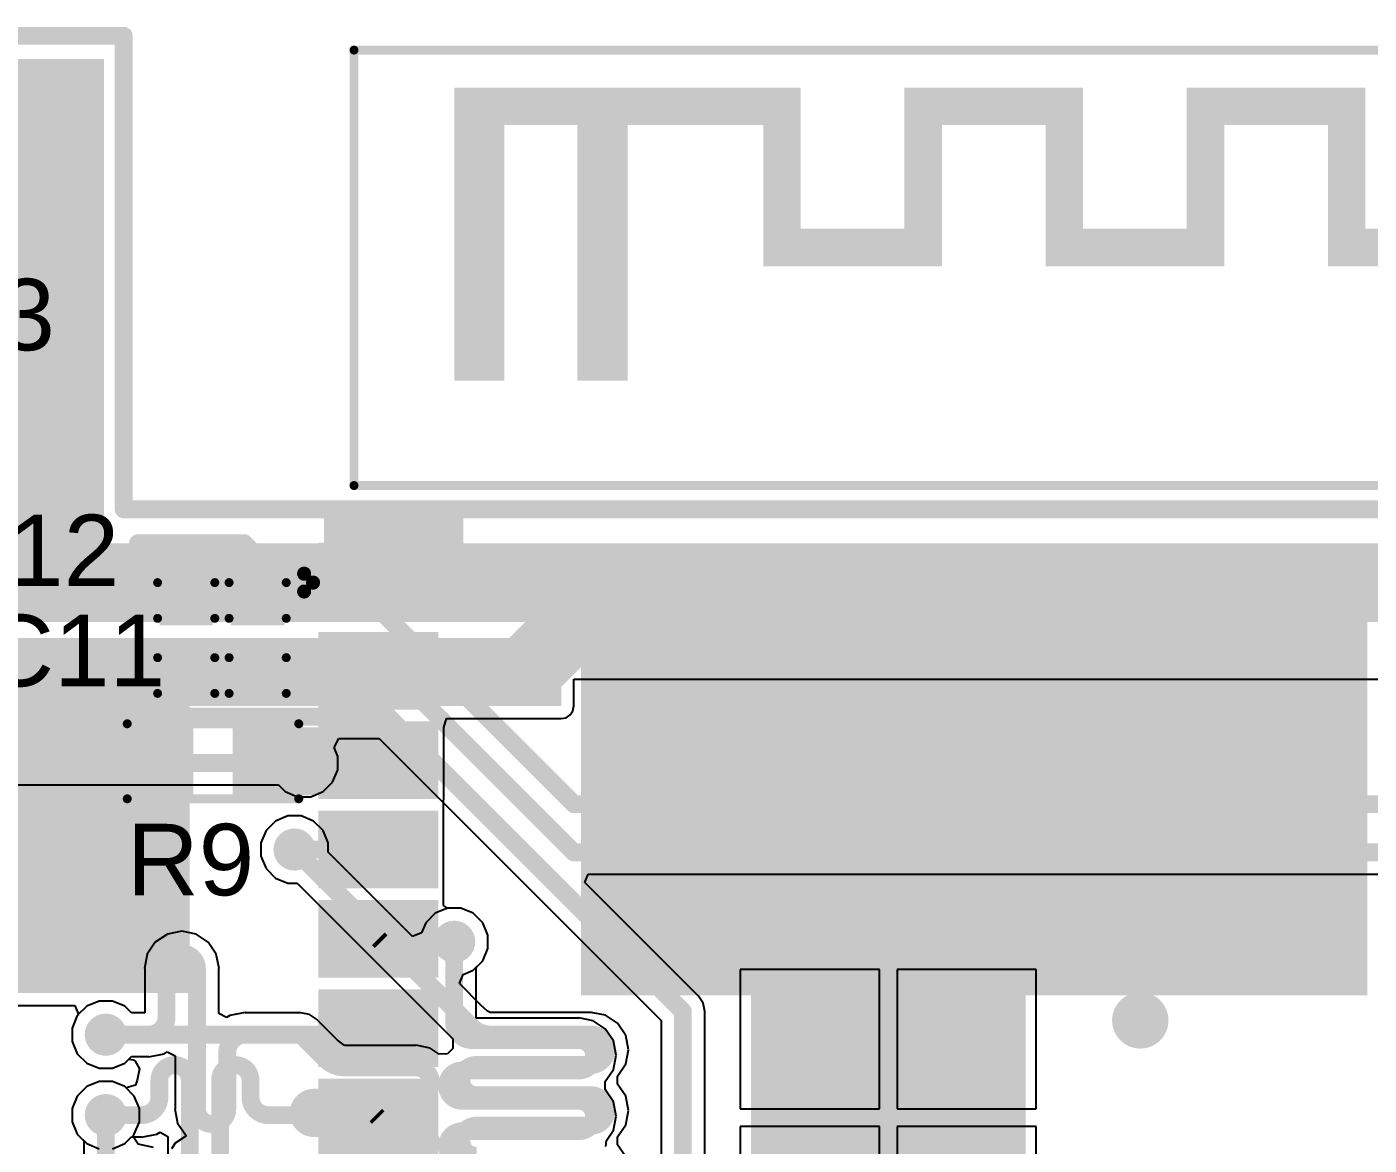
# Model space of a CAD drawing. Header units: millimetres. Extents: x -0.06 to 2.07, y -0.2 to 1.65.
# Drawn here: x 0.7 to 1.451, y 1.025 to 1.651 of the extents above; entities that cross this region are included whole.
import ezdxf

# ---------------------------------------------------------------- set-up
doc = ezdxf.new("R2010")
doc.units = ezdxf.units.MM
doc.header["$MEASUREMENT"] = 0
for name, color, linetype in [('BottomLayer', 5, 'Continuous'), ('BottomSolder', 6, 'Continuous'), ('Mechanical2', 216, 'Continuous'), ('TopLayer', 1, 'Continuous'), ('TopOverlay', 2, 'Continuous'), ('TopPaste', 8, 'Continuous'), ('TopSolder', 216, 'Continuous'), ('ViaHoleLayer', 16, 'Continuous')]:
    doc.layers.add(name, color=color, linetype=linetype)
doc.styles.add('Arial', font='', dxfattribs={"height": 0.2})
doc.styles.get('Arial').set_extended_font_data('Arial')

# ---------------------------------------------------------------- blocks, each defined once
blk = doc.blocks.new('41_SMD_M______5')
at = {"layer": 'TopLayer'}
for points in [[(-0.37401575, 0.36732285), (-0.31496065, 0.36732285), (-0.31496065, 0.33188975), (-0.37401575, 0.33188975)], [(-0.37401575, 0.31732285), (-0.31496065, 0.31732285), (-0.31496065, 0.28188975), (-0.37401575, 0.28188975)], [(-0.37401575, 0.26732285), (-0.31496065, 0.26732285), (-0.31496065, 0.23188975), (-0.37401575, 0.23188975)], [(-0.37401575, 0.21732285), (-0.31496065, 0.21732285), (-0.31496065, 0.18188975), (-0.37401575, 0.18188975)], [(-0.37401575, 0.16732285), (-0.31496065, 0.16732285), (-0.31496065, 0.13188975), (-0.37401575, 0.13188975)], [(-0.13188975, 0.12244095), (0.01377955, 0.12244095), (0.01377955, -0.02322835), (-0.13188975, -0.02322835)], [(-0.37401575, 0.11732285), (-0.31496065, 0.11732285), (-0.31496065, 0.08188975), (-0.37401575, 0.08188975)], [(-0.37401575, 0.06732285), (-0.31496065, 0.06732285), (-0.31496065, 0.03188975), (-0.37401575, 0.03188975)]]:
    blk.add_hatch(color=1, dxfattribs=at).paths.add_polyline_path(points)
at = {"layer": 'TopOverlay'}
for points in [[(-0.302, 0.605), (-0.205, 0.605), (-0.205, 0.626), (-0.302, 0.626)], [(-0.302, 0.462), (-0.274, 0.462), (-0.274, 0.626), (-0.302, 0.626)], [(-0.205, 0.626), (-0.233, 0.626), (-0.233, 0.462), (-0.205, 0.462)], [(-0.208, 0.605), (-0.108, 0.605), (-0.108, 0.626), (-0.208, 0.626)], [(-0.108, 0.526), (-0.108, 0.626), (-0.129, 0.626), (-0.129, 0.526)], [(-0.05, 0.605), (0.05, 0.605), (0.05, 0.626), (-0.05, 0.626)], [(-0.029, 0.526), (-0.029, 0.626), (-0.05, 0.626), (-0.05, 0.526)], [(0.029, 0.626), (0.029, 0.526), (0.05, 0.526), (0.05, 0.626)], [(0.108, 0.605), (0.208, 0.605), (0.208, 0.626), (0.108, 0.626)], [(0.129, 0.526), (0.129, 0.626), (0.108, 0.626), (0.108, 0.526)], [(0.208, 0.526), (0.208, 0.626), (0.187, 0.626), (0.187, 0.526)], [(-0.129, 0.526), (-0.029, 0.526), (-0.029, 0.547), (-0.129, 0.547)], [(0.029, 0.526), (0.129, 0.526), (0.129, 0.547), (0.029, 0.547)], [(0.187, 0.526), (0.287, 0.526), (0.287, 0.547), (0.187, 0.547)], [(-0.3748268, 0.3685669), (-0.296874, 0.3685669), (-0.296874, 0.3858897), (-0.3748268, 0.3858897)], [(-0.3133307, 0.3278582), (-0.2968741, 0.3278582), (-0.2968741, 0.3702992), (-0.3133307, 0.3702992)]]:
    blk.add_hatch(color=2, dxfattribs=at).paths.add_polyline_path(points)
at = {"layer": 'TopPaste'}
for points in [[(-0.37401575, 0.36732285), (-0.31496065, 0.36732285), (-0.31496065, 0.33188975), (-0.37401575, 0.33188975)], [(-0.37401575, 0.31732285), (-0.31496065, 0.31732285), (-0.31496065, 0.28188975), (-0.37401575, 0.28188975)], [(-0.37401575, 0.26732285), (-0.31496065, 0.26732285), (-0.31496065, 0.23188975), (-0.37401575, 0.23188975)], [(-0.37401575, 0.21732285), (-0.31496065, 0.21732285), (-0.31496065, 0.18188975), (-0.37401575, 0.18188975)], [(-0.37401575, 0.16732285), (-0.31496065, 0.16732285), (-0.31496065, 0.13188975), (-0.37401575, 0.13188975)], [(-0.13188975, 0.12244095), (0.01377955, 0.12244095), (0.01377955, -0.02322835), (-0.13188975, -0.02322835)], [(-0.37401575, 0.11732285), (-0.31496065, 0.11732285), (-0.31496065, 0.08188975), (-0.37401575, 0.08188975)], [(-0.37401575, 0.06732285), (-0.31496065, 0.06732285), (-0.31496065, 0.03188975), (-0.37401575, 0.03188975)]]:
    blk.add_hatch(color=8, dxfattribs=at).paths.add_polyline_path(points)
at = {"layer": 'TopSolder'}
for points in [[(-0.37801575, 0.37132285), (-0.31096065, 0.37132285), (-0.31096065, 0.32788975), (-0.37801575, 0.32788975)], [(-0.37801575, 0.32132285), (-0.31096065, 0.32132285), (-0.31096065, 0.27788975), (-0.37801575, 0.27788975)], [(-0.37801575, 0.27132285), (-0.31096065, 0.27132285), (-0.31096065, 0.22788975), (-0.37801575, 0.22788975)], [(-0.37801575, 0.22132285), (-0.31096065, 0.22132285), (-0.31096065, 0.17788975), (-0.37801575, 0.17788975)], [(-0.37801575, 0.17132285), (-0.31096065, 0.17132285), (-0.31096065, 0.12788975), (-0.37801575, 0.12788975)], [(-0.37801575, 0.12132285), (-0.31096065, 0.12132285), (-0.31096065, 0.07788975), (-0.37801575, 0.07788975)], [(-0.13588975, 0.12644095), (0.01777955, 0.12644095), (0.01777955, -0.02722835), (-0.13588975, -0.02722835)], [(-0.37801575, 0.07132285), (-0.31096065, 0.07132285), (-0.31096065, 0.02788975), (-0.37801575, 0.02788975)]]:
    blk.add_hatch(color=216, dxfattribs=at).paths.add_polyline_path(points)
at = {"layer": 'TopOverlay'}
for points, const_width in [([(-0.3580945, 0.6470079), (0.3579135, 0.647008)], 0.005), ([(-0.3580945, 0.4033071), (-0.3580945, 0.6470079)], 0.005), ([(-0.3580945, 0.4033071), (0.3577089, 0.4033072)], 0.005), ([(-0.386, 0.344), (-0.386, 0.354)], 0.007874), ([(-0.386, 0.354), (-0.381, 0.349)], 0.007874), ([(-0.386, 0.344), (-0.381, 0.349)], 0.007874)]:
    blk.add_lwpolyline(points, dxfattribs=dict(at, const_width=const_width))
for points, const_width in [([(-0.3593445, 0.6470079, 1), (-0.3568445, 0.6470079, 1)], 0.0025), ([(-0.3593445, 0.6470079, 1), (-0.3568445, 0.6470079, 1)], 0.0025), ([(-0.3593445, 0.4033071, 1), (-0.3568445, 0.4033071, 1)], 0.0025), ([(-0.3593445, 0.4033071, 1), (-0.3568445, 0.4033071, 1)], 0.0025), ([(-0.3879685, 0.354, 1), (-0.3840315, 0.354, 1)], 0.003937), ([(-0.3879685, 0.354, 1), (-0.3840315, 0.354, 1)], 0.003937), ([(-0.3879685, 0.344, 1), (-0.3840315, 0.344, 1)], 0.003937), ([(-0.3879685, 0.344, 1), (-0.3840315, 0.344, 1)], 0.003937), ([(-0.3829685, 0.349, 1), (-0.3790315, 0.349, 1)], 0.003937), ([(-0.3829685, 0.349, 1), (-0.3790315, 0.349, 1)], 0.003937)]:
    blk.add_lwpolyline(points, format="xyb", close=True, dxfattribs=dict(at, const_width=const_width))
blk = doc.blocks.new('R___0603_11')
at = {"layer": 'TopLayer'}
for points in [[(-0.015, 0.0175), (-0.015, -0.0175), (-0.045, -0.0175), (-0.045, 0.0175)], [(0.045, 0.0175), (0.045, -0.0175), (0.015, -0.0175), (0.015, 0.0175)]]:
    blk.add_hatch(color=1, dxfattribs=at).paths.add_polyline_path(points)
at = {"layer": 'TopPaste'}
for points in [[(-0.015, 0.0175), (-0.015, -0.0175), (-0.045, -0.0175), (-0.045, 0.0175)], [(0.045, 0.0175), (0.045, -0.0175), (0.015, -0.0175), (0.015, 0.0175)]]:
    blk.add_hatch(color=8, dxfattribs=at).paths.add_polyline_path(points)
at = {"layer": 'TopSolder'}
for points in [[(-0.011, 0.0215), (-0.011, -0.0215), (-0.049, -0.0215), (-0.049, 0.0215)], [(0.049, 0.0215), (0.049, -0.0215), (0.011, -0.0215), (0.011, 0.0215)]]:
    blk.add_hatch(color=216, dxfattribs=at).paths.add_polyline_path(points)
at = {"layer": 'TopOverlay', "const_width": 0.005}
for points in [[(0.048, 0.021), (-0.048, 0.021)], [(-0.048, 0.021), (-0.048, -0.021)], [(0.048, 0.021), (0.048, -0.021)], [(0.048, -0.021), (-0.048, -0.021)]]:
    blk.add_lwpolyline(points, dxfattribs=at)
at = {"layer": 'TopOverlay', "const_width": 0.0025}
for points in [[(-0.04925, 0.021, 1), (-0.04675, 0.021, 1)], [(-0.04925, 0.021, 1), (-0.04675, 0.021, 1)], [(0.04675, 0.021, 1), (0.04925, 0.021, 1)], [(0.04675, 0.021, 1), (0.04925, 0.021, 1)], [(-0.04925, -0.021, 1), (-0.04675, -0.021, 1)], [(-0.04925, -0.021, 1), (-0.04675, -0.021, 1)], [(0.04675, -0.021, 1), (0.04925, -0.021, 1)], [(0.04675, -0.021, 1), (0.04925, -0.021, 1)]]:
    blk.add_lwpolyline(points, format="xyb", close=True, dxfattribs=at)
blk = doc.blocks.new('C___0402_33')
at = {"layer": 'TopLayer'}
for points in [[(-0.0275, -0.0125), (-0.0275, 0.0125), (-0.009499999999999998, 0.0125), (-0.009500000000000001, -0.0125)], [(0.009499999999999998, -0.0125), (0.009500000000000001, 0.0125), (0.0275, 0.0125), (0.0275, -0.0125)]]:
    blk.add_hatch(color=1, dxfattribs=at).paths.add_polyline_path(points)
at = {"layer": 'TopPaste'}
for points in [[(-0.0275, -0.0125), (-0.0275, 0.0125), (-0.009499999999999998, 0.0125), (-0.009500000000000001, -0.0125)], [(0.009499999999999998, -0.0125), (0.009500000000000001, 0.0125), (0.0275, 0.0125), (0.0275, -0.0125)]]:
    blk.add_hatch(color=8, dxfattribs=at).paths.add_polyline_path(points)
at = {"layer": 'TopSolder'}
for points in [[(-0.0298622, -0.0148622), (-0.0298622, 0.0148622), (-0.007137799999999999, 0.0148622), (-0.007137800000000001, -0.0148622)], [(0.007137799999999999, -0.0148622), (0.007137800000000001, 0.0148622), (0.0298622, 0.0148622), (0.0298622, -0.0148622)]]:
    blk.add_hatch(color=216, dxfattribs=at).paths.add_polyline_path(points)
at = {"layer": 'TopOverlay', "const_width": 0.005}
for points in [[(-0.031, 0.016), (-0.031, -0.016)], [(-0.031, 0.016), (-0.011, 0.016)], [(0.011, 0.016), (0.031, 0.016)], [(0.031, 0.016), (0.031, -0.016)], [(-0.031, -0.016), (-0.011, -0.016)], [(0.011, -0.016), (0.031, -0.016)]]:
    blk.add_lwpolyline(points, dxfattribs=at)
at = {"layer": 'TopOverlay', "const_width": 0.0025}
for points in [[(-0.03225, 0.016, 1), (-0.02975, 0.016, 1)], [(-0.03225, 0.016, 1), (-0.02975, 0.016, 1)], [(-0.01225, 0.016, 1), (-0.00975, 0.016, 1)], [(0.00975, 0.016, 1), (0.01225, 0.016, 1)], [(0.02975, 0.016, 1), (0.03225, 0.016, 1)], [(0.02975, 0.016, 1), (0.03225, 0.016, 1)], [(-0.03225, -0.016, 1), (-0.02975, -0.016, 1)], [(-0.03225, -0.016, 1), (-0.02975, -0.016, 1)], [(-0.01225, -0.016, 1), (-0.00975, -0.016, 1)], [(0.00975, -0.016, 1), (0.01225, -0.016, 1)], [(0.02975, -0.016, 1), (0.03225, -0.016, 1)], [(0.02975, -0.016, 1), (0.03225, -0.016, 1)]]:
    blk.add_lwpolyline(points, format="xyb", close=True, dxfattribs=at)
blk = doc.blocks.new('C___0402_34')
at = {"layer": 'TopLayer'}
for points in [[(-0.0275, -0.0125), (-0.0275, 0.0125), (-0.009499999999999998, 0.0125), (-0.009500000000000001, -0.0125)], [(0.009499999999999998, -0.0125), (0.009500000000000001, 0.0125), (0.0275, 0.0125), (0.0275, -0.0125)]]:
    blk.add_hatch(color=1, dxfattribs=at).paths.add_polyline_path(points)
at = {"layer": 'TopPaste'}
for points in [[(-0.0275, -0.0125), (-0.0275, 0.0125), (-0.009499999999999998, 0.0125), (-0.009500000000000001, -0.0125)], [(0.009499999999999998, -0.0125), (0.009500000000000001, 0.0125), (0.0275, 0.0125), (0.0275, -0.0125)]]:
    blk.add_hatch(color=8, dxfattribs=at).paths.add_polyline_path(points)
at = {"layer": 'TopSolder'}
for points in [[(-0.0298622, -0.0148622), (-0.0298622, 0.0148622), (-0.007137799999999999, 0.0148622), (-0.007137800000000001, -0.0148622)], [(0.007137799999999999, -0.0148622), (0.007137800000000001, 0.0148622), (0.0298622, 0.0148622), (0.0298622, -0.0148622)]]:
    blk.add_hatch(color=216, dxfattribs=at).paths.add_polyline_path(points)
at = {"layer": 'TopOverlay', "const_width": 0.005}
for points in [[(-0.031, 0.016), (-0.031, -0.016)], [(-0.031, 0.016), (-0.011, 0.016)], [(0.011, 0.016), (0.031, 0.016)], [(0.031, 0.016), (0.031, -0.016)], [(-0.031, -0.016), (-0.011, -0.016)], [(0.011, -0.016), (0.031, -0.016)]]:
    blk.add_lwpolyline(points, dxfattribs=at)
at = {"layer": 'TopOverlay', "const_width": 0.0025}
for points in [[(-0.03225, 0.016, 1), (-0.02975, 0.016, 1)], [(-0.03225, 0.016, 1), (-0.02975, 0.016, 1)], [(-0.01225, 0.016, 1), (-0.00975, 0.016, 1)], [(0.00975, 0.016, 1), (0.01225, 0.016, 1)], [(0.02975, 0.016, 1), (0.03225, 0.016, 1)], [(0.02975, 0.016, 1), (0.03225, 0.016, 1)], [(-0.03225, -0.016, 1), (-0.02975, -0.016, 1)], [(-0.03225, -0.016, 1), (-0.02975, -0.016, 1)], [(-0.01225, -0.016, 1), (-0.00975, -0.016, 1)], [(0.00975, -0.016, 1), (0.01225, -0.016, 1)], [(0.02975, -0.016, 1), (0.03225, -0.016, 1)], [(0.02975, -0.016, 1), (0.03225, -0.016, 1)]]:
    blk.add_lwpolyline(points, format="xyb", close=True, dxfattribs=at)

msp = doc.modelspace()

# ---------------------------------------------------------------- hatches: boundary and pattern name
at = {"layer": 'BottomLayer'}
h = msp.add_hatch(color=5, dxfattribs=at)
edge = h.paths.add_edge_path()
edge.add_arc((0.981, 1.292), 0.011811, 0, 360)
h = msp.add_hatch(color=5, dxfattribs=at)
edge = h.paths.add_edge_path()
edge.add_arc((0.8549999, 1.239), 0.011811, 0, 360)
h = msp.add_hatch(color=5, dxfattribs=at)
edge = h.paths.add_edge_path()
edge.add_arc((0.8496298, 1.1906063), 0.011811, 0, 360)
h = msp.add_hatch(color=5, dxfattribs=at)
edge = h.paths.add_edge_path()
edge.add_arc((0.9389999, 1.139), 0.011811, 0, 360)
h = msp.add_hatch(color=5, dxfattribs=at)
edge = h.paths.add_edge_path()
edge.add_arc((1.323, 1.095), 0.011811, 0, 360)
h = msp.add_hatch(color=5, dxfattribs=at)
edge = h.paths.add_edge_path()
edge.add_arc((0.744, 1.087), 0.011811, 0, 360)
h = msp.add_hatch(color=5, dxfattribs=at)
edge = h.paths.add_edge_path()
edge.add_arc((0.744, 1.042), 0.011811, 0, 360)
at = {"layer": 'BottomSolder'}
h = msp.add_hatch(color=6, dxfattribs=at)
edge = h.paths.add_edge_path()
edge.add_arc((1.323, 1.095), 0.015811, 0, 360)
at = {"layer": 'TopLayer'}
for points in [[(0.0669999, 1.56), (0.7409999, 1.56), (0.7409999, 1.633), (0.0669999, 1.633)], [(0.6549999, 1.318), (0.7429999, 1.318), (0.7429999, 1.633), (0.6549999, 1.633)], [(0.7179999, 1.318), (1.8951101, 1.318), (1.8951101, 1.362), (0.7179999, 1.362)], [(1.01, 1.109), (1.45, 1.109), (1.45, 1.362), (1.01, 1.362)], [(0.7909999, 1.309), (0.5639999, 1.309), (0.5639999, 1.1104016), (0.7909999, 1.1104016)], [(0.7589999, 1.221), (0.7909999, 1.221), (0.7909999, 1.309), (0.7589999, 1.309)], [(0.7589999, 1.271), (0.9988817, 1.271), (0.9988817, 1.309), (0.7589999, 1.309)], [(0.8189999, 1.221), (0.9259999, 1.221), (0.9259999, 1.259), (0.8189999, 1.259)]]:
    msp.add_hatch(color=1, dxfattribs=at).paths.add_polyline_path(points)
h = msp.add_hatch(color=1, dxfattribs=at)
edge = h.paths.add_edge_path()
edge.add_arc((0.981, 1.292), 0.011811, 0, 360)
h = msp.add_hatch(color=1, dxfattribs=at)
edge = h.paths.add_edge_path()
edge.add_arc((0.8549999, 1.239), 0.011811, 0, 360)
h = msp.add_hatch(color=1, dxfattribs=at)
edge = h.paths.add_edge_path()
edge.add_arc((0.8496298, 1.1906063), 0.011811, 0, 360)
h = msp.add_hatch(color=1, dxfattribs=at)
edge = h.paths.add_edge_path()
edge.add_arc((0.9389999, 1.139), 0.011811, 0, 360)
h = msp.add_hatch(color=1, dxfattribs=at)
edge = h.paths.add_edge_path()
edge.add_arc((1.323, 1.095), 0.011811, 0, 360)
h = msp.add_hatch(color=1, dxfattribs=at)
edge = h.paths.add_edge_path()
edge.add_arc((0.744, 1.087), 0.011811, 0, 360)
h = msp.add_hatch(color=1, dxfattribs=at)
edge = h.paths.add_edge_path()
edge.add_arc((0.744, 1.042), 0.011811, 0, 360)
at = {"layer": 'TopSolder'}
h = msp.add_hatch(color=216, dxfattribs=at)
edge = h.paths.add_edge_path()
edge.add_arc((1.323, 1.095), 0.015811, 0, 360)
at = {"layer": 'ViaHoleLayer'}
h = msp.add_hatch(color=16, dxfattribs=at)
edge = h.paths.add_edge_path()
edge.add_arc((0.981, 1.292), 0.0059055, 0, 360)
h = msp.add_hatch(color=16, dxfattribs=at)
edge = h.paths.add_edge_path()
edge.add_arc((0.8549999, 1.239), 0.0059055, 0, 360)
h = msp.add_hatch(color=16, dxfattribs=at)
edge = h.paths.add_edge_path()
edge.add_arc((0.8496298, 1.1906063), 0.0059055, 0, 360)
h = msp.add_hatch(color=16, dxfattribs=at)
edge = h.paths.add_edge_path()
edge.add_arc((0.9389999, 1.139), 0.0059055, 0, 360)
h = msp.add_hatch(color=16, dxfattribs=at)
edge = h.paths.add_edge_path()
edge.add_arc((1.323, 1.095), 0.0059055, 0, 360)
h = msp.add_hatch(color=16, dxfattribs=at)
edge = h.paths.add_edge_path()
edge.add_arc((0.744, 1.087), 0.0059055, 0, 360)
h = msp.add_hatch(color=16, dxfattribs=at)
edge = h.paths.add_edge_path()
edge.add_arc((0.744, 1.042), 0.0059055, 0, 360)

# ---------------------------------------------------------------- linework, layer by layer
at = {"layer": 'BottomLayer'}
for p, q in [((0.8717303, 1.2477648), (0.8743707, 1.2527649)), ((0.8738109, 1.2427417), (0.8717303, 1.2477648)), ((0.8743707, 1.2527649), (0.8969322, 1.2527649)), ((0.8969322, 1.2527649), (1.0547649, 1.0949322)), ((0.8738109, 1.2352583), (0.8738109, 1.2427417)), ((0.8709471, 1.2283444), (0.8738109, 1.2352583)), ((0.624068, 1.2267649), (0.8406322, 1.2267649)), ((0.8406322, 1.2267649), (0.8443443, 1.2230528)), ((0.8656555, 1.2230528), (0.8709471, 1.2283444)), ((0.8443443, 1.2230528), (0.8512582, 1.220189)), ((0.8512582, 1.220189), (0.8587416, 1.220189)), ((0.8587416, 1.220189), (0.8656555, 1.2230528)), ((0.8389742, 1.2065535), (0.8336826, 1.2012619)), ((0.8458881, 1.2094173), (0.8389742, 1.2065535)), ((0.8533715, 1.2094173), (0.8458881, 1.2094173)), ((0.8602854, 1.2065535), (0.8533715, 1.2094173)), ((0.865577, 1.2012619), (0.8602854, 1.2065535)), ((0.8336826, 1.2012619), (0.8308188, 1.194348)), ((0.8684408, 1.194348), (0.865577, 1.2012619)), ((0.8308188, 1.194348), (0.8308188, 1.1868646)), ((0.8684408, 1.1890983), (0.8684408, 1.194348)), ((0.9155695, 1.1419696), (0.8684408, 1.1890983)), ((0.8308188, 1.1868646), (0.8336826, 1.1799507)), ((0.8336826, 1.1799507), (0.8389742, 1.1746591)), ((0.8389742, 1.1746591), (0.8458881, 1.1717953)), ((1.0121576, 1.1721455), (1.0140711, 1.1767649)), ((1.0756515, 1.1086516), (1.0121576, 1.1721455)), ((1.0140711, 1.1767649), (1.4566322, 1.1767649)), ((0.8458881, 1.1717953), (0.8511378, 1.1717953)), ((0.8511378, 1.1717953), (0.9381576, 1.0847755)), ((0.9352582, 1.157811), (0.9283443, 1.1549472)), ((0.9427416, 1.157811), (0.9352582, 1.157811)), ((0.9496555, 1.1549472), (0.9427416, 1.157811)), ((0.9230527, 1.1496556), (0.9206809, 1.1439294)), ((0.9283443, 1.1549472), (0.9230527, 1.1496556)), ((0.9549471, 1.1496556), (0.9496555, 1.1549472)), ((0.9578109, 1.1427417), (0.9549471, 1.1496556)), ((0.7785006, 1.1432998), (0.7717196, 1.1387689)), ((0.7864993, 1.1448908), (0.7785006, 1.1432998)), ((0.794498, 1.1432998), (0.7864993, 1.1448908)), ((0.801279, 1.1387689), (0.794498, 1.1432998)), ((0.9206809, 1.1439294), (0.9155695, 1.1419696)), ((0.9578109, 1.1352583), (0.9578109, 1.1427417)), ((0.7717196, 1.1387689), (0.7671887, 1.1319879)), ((0.8058099, 1.1319879), (0.801279, 1.1387689)), ((0.9549471, 1.1283444), (0.9578109, 1.1352583)), ((0.7671887, 1.1319879), (0.7655977, 1.1239892)), ((0.8074009, 1.1239892), (0.8058099, 1.1319879)), ((0.9496555, 1.1230528), (0.9549471, 1.1283444)), ((0.7655977, 1.1239892), (0.7657642, 1.1239892)), ((0.7657642, 1.1239892), (0.7657642, 1.0992351)), ((0.8072344, 1.098897), (0.8072344, 1.1239892)), ((0.8072344, 1.1239892), (0.8074009, 1.1239892)), ((0.9419695, 1.1155696), (0.9439293, 1.120681)), ((0.9439293, 1.120681), (0.9496555, 1.1230528)), ((0.9539928, 1.1035463), (0.9419695, 1.1155696)), ((0.7402583, 1.105811), (0.7333444, 1.1029472)), ((0.7477417, 1.105811), (0.7402583, 1.105811)), ((0.7546556, 1.1029472), (0.7477417, 1.105811)), ((1.0783038, 1.1046823), (1.0756515, 1.1086516)), ((1.0792351, 1.1000001), (1.0783038, 1.1046823)), ((0.7280528, 1.0976556), (0.725189, 1.0907417)), ((0.7333444, 1.1029472), (0.7280528, 1.0976556)), ((0.7583677, 1.0992351), (0.7546556, 1.1029472)), ((0.7657642, 1.0992351), (0.7583677, 1.0992351)), ((0.8116441, 1.09654), (0.8072344, 1.098897)), ((0.8134153, 1.0977235), (0.8116441, 1.09654)), ((0.8219993, 1.099431), (0.8134153, 1.0977235)), ((0.8219993, 1.0992351), (0.8219993, 1.099431)), ((0.8532361, 1.0992351), (0.8219993, 1.0992351)), ((0.8579183, 1.0983038), (0.8532361, 1.0992351)), ((0.8618876, 1.0956515), (0.8579183, 1.0983038)), ((0.9575987, 1.1000811), (0.9539928, 1.1035463)), ((0.9591375, 1.0994436), (0.9575987, 1.1000811)), ((0.9640976, 1.0993442), (0.9591375, 1.0994436)), ((1.015671, 1.0993442), (0.9640976, 1.0993442)), ((1.0236697, 1.0979197), (1.015671, 1.0995107)), ((1.015671, 1.0995107), (1.015671, 1.0993442)), ((1.0304507, 1.0933888), (1.0236697, 1.0979197)), ((1.0792351, 0.9562805), (1.0792351, 1.1000001)), ((0.725189, 1.0907417), (0.725189, 1.0832583)), ((0.8723642, 1.0851749), (0.8618876, 1.0956515)), ((1.0349816, 1.0866078), (1.0304507, 1.0933888)), ((1.0547649, 1.0949322), (1.0547649, 0.9512126)), ((0.725189, 1.0832583), (0.7280528, 1.0763444)), ((0.8736774, 1.0839148), (0.8723642, 1.0851749)), ((0.8775021, 1.0810791), (0.8736774, 1.0839148)), ((0.9381576, 1.0847755), (0.9382233, 1.0792521)), ((1.0365726, 1.0786091), (1.0349816, 1.0866078)), ((0.7280528, 1.0763444), (0.7333444, 1.0710528)), ((0.7546556, 1.0710528), (0.7583677, 1.0747649)), ((0.7583677, 1.0747649), (0.7679993, 1.0747649)), ((0.7679993, 1.074569), (0.7765833, 1.0762765)), ((0.7679993, 1.0747649), (0.7679993, 1.074569)), ((0.7765833, 1.0762765), (0.7783545, 1.07746)), ((0.7783545, 1.07746), (0.7827642, 1.075103)), ((0.7827642, 1.075103), (0.7827642, 1.0455)), ((0.8776015, 1.0809796), (0.8775021, 1.0810791)), ((0.9174999, 1.0809796), (0.8776015, 1.0809796)), ((0.9254986, 1.0795551), (0.9174999, 1.0811461)), ((0.9174999, 1.0811461), (0.9174999, 1.0809796)), ((0.930562, 1.0761719), (0.9254986, 1.0795551)), ((0.9352875, 1.0763384), (0.930562, 1.0761719)), ((0.9382233, 1.0792521), (0.9352875, 1.0763384)), ((1.0349816, 1.0706104), (1.0365726, 1.0786091)), ((0.7333444, 1.0710528), (0.7402583, 1.068189)), ((0.7402583, 1.068189), (0.7477417, 1.068189)), ((0.7477417, 1.068189), (0.7546556, 1.0710528)), ((1.0304507, 1.0638295), (1.0349816, 1.0706104)), ((0.7402583, 1.060811), (0.7333444, 1.0579472)), ((0.7477417, 1.060811), (0.7402583, 1.060811)), ((0.7546556, 1.0579472), (0.7477417, 1.060811)), ((1.0304507, 1.0593887), (1.0304507, 1.0638295)), ((1.0349816, 1.0526078), (1.0304507, 1.0593887)), ((0.7280528, 1.0526556), (0.725189, 1.0457417)), ((0.7333444, 1.0579472), (0.7280528, 1.0526556)), ((0.7599472, 1.0526556), (0.7546556, 1.0579472)), ((0.762811, 1.0457417), (0.7599472, 1.0526556)), ((1.0365726, 1.0446091), (1.0349816, 1.0526078)), ((0.725189, 1.0457417), (0.725189, 1.0382583)), ((0.762811, 1.0382583), (0.762811, 1.0457417)), ((0.7827642, 1.0455), (0.7825977, 1.0455)), ((0.7825977, 1.0455), (0.7841887, 1.0375013)), ((1.0349816, 1.0366104), (1.0365726, 1.0446091)), ((0.725189, 1.0382583), (0.7280528, 1.0313444)), ((0.7599472, 1.0313444), (0.762811, 1.0382583)), ((0.7841887, 1.0375013), (0.7887196, 1.0307204)), ((0.7280528, 1.0313444), (0.7317649, 1.0276323)), ((0.7590741, 1.0304713), (0.7599472, 1.0313444)), ((0.759444, 1.0295785), (0.7590741, 1.0304713)), ((0.7620726, 1.0256672), (0.759444, 1.0295785)), ((0.7887196, 1.0302397), (0.7827928, 1.0262796)), ((0.7887196, 1.0307204), (0.7887196, 1.0302397)), ((1.0304507, 1.0298295), (1.0349816, 1.0366104)), ((1.0304507, 1.0253887), (1.0304507, 1.0298295)), ((0.7317649, 1.0276323), (0.7317649, 1.0190941)), ((0.7706565, 1.0239597), (0.7620726, 1.0256672)), ((0.7827928, 1.0262796), (0.7807416, 1.0232097)), ((1.0349816, 1.0186078), (1.0304507, 1.0253887))]:
    msp.add_line(p, q, dxfattribs=at)
for points, const_width in [([(0.981, 1.292), (1.03, 1.341)], 0.04), ([(1.03, 1.341), (1.6299999, 1.341)], 0.04), ([(0.5429999, 1.336), (0.886, 1.336)], 0.01), ([(0.886, 1.336), (1.006, 1.216)], 0.01), ([(0.5429999, 1.301), (0.894, 1.301)], 0.01), ([(0.894, 1.301), (1.006, 1.189)], 0.01), ([(0.542, 1.265), (0.9020001, 1.265)], 0.01), ([(0.9020001, 1.265), (1.067, 1.1000001)], 0.01), ([(0.619, 1.239), (0.8549999, 1.239)], 0.01), ([(1.006, 1.216), (1.5149999, 1.216)], 0.01), ([(0.8496298, 1.1906063), (0.9438765, 1.0963596)], 0.01), ([(1.006, 1.189), (1.4709999, 1.189)], 0.01), ([(0.7779993, 1.097), (0.7779993, 1.1239892)], 0.01), ([(0.7949993, 1.0455), (0.7949993, 1.1239892)], 0.01), ([(1.067, 0.9512126), (1.067, 1.1000001)], 0.01), ([(0.9438765, 1.0963596), (0.9488765, 1.0913596)], 0.01), ([(0.744, 1.087), (0.7629988, 1.087)], 0.01), ([(0.7629988, 1.087), (0.7679993, 1.087)], 0.01), ([(0.8219993, 1.087), (0.8519887, 1.087)], 0.01), ([(0.8519887, 1.087), (0.8532361, 1.087)], 0.01), ([(0.8532361, 1.087), (0.8622411, 1.077995)], 0.01), ([(0.9488764, 1.0913595), (0.9488765, 1.0913596)], 0.01), ([(0.9591374, 1.0871091), (1.015671, 1.0871091)], 0.01), ([(0.8119993, 1.0455), (0.8119993, 1.077)], 0.01), ([(0.8622411, 1.077995), (0.8672411, 1.072995)], 0.01), ([(0.8672411, 1.072995), (0.8672846, 1.0729516)], 0.01), ([(0.9515001, 1.0701091), (1.015671, 1.0701091)], 0.01), ([(0.877502, 1.0687445), (0.9174999, 1.0687445)], 0.01), ([(0.8604999, 1.0517445), (0.9174999, 1.0517445)], 0.01), ([(0.9515001, 1.0531091), (1.015671, 1.0531091)], 0.01), ([(0.744, 1.0190941), (0.744, 1.042)], 0.01), ([(0.8604999, 1.0347445), (0.9174999, 1.0347445)], 0.01), ([(0.9515001, 1.0361091), (1.015671, 1.0361091)], 0.01)]:
    msp.add_lwpolyline(points, dxfattribs=dict(at, const_width=const_width))
for points, const_width in [([(1.02, 1.341, 1), (1.04, 1.341, 1)], 0.02), ([(1.02, 1.341, 1), (1.04, 1.341, 1)], 0.02), ([(0.8835, 1.336, 1), (0.8885, 1.336, 1)], 0.005), ([(0.8835, 1.336, 1), (0.8885, 1.336, 1)], 0.005), ([(0.971, 1.292, 1), (0.991, 1.292, 1)], 0.02), ([(0.8915, 1.301, 1), (0.8965, 1.301, 1)], 0.005), ([(0.8915, 1.301, 1), (0.8965, 1.301, 1)], 0.005), ([(0.8995001, 1.265, 1), (0.9045001, 1.265, 1)], 0.005), ([(0.8995001, 1.265, 1), (0.9045001, 1.265, 1)], 0.005), ([(0.8524999, 1.239, 1), (0.8574999, 1.239, 1)], 0.005), ([(1.0035, 1.216, 1), (1.0085, 1.216, 1)], 0.005), ([(1.0035, 1.216, 1), (1.0085, 1.216, 1)], 0.005), ([(0.8471298, 1.1906063, 1), (0.8521298, 1.1906063, 1)], 0.005), ([(1.0035, 1.189, 1), (1.0085, 1.189, 1)], 0.005), ([(1.0035, 1.189, 1), (1.0085, 1.189, 1)], 0.005), ([(0.7754993, 1.1239892, 1), (0.7804993, 1.1239892, 1)], 0.005), ([(0.7754993, 1.1239892, 1), (0.7804993, 1.1239892, 1)], 0.005), ([(0.7924993, 1.1239892, 1), (0.7974993, 1.1239892, 1)], 0.005), ([(0.7924993, 1.1239892, 1), (0.7974993, 1.1239892, 1)], 0.005), ([(1.0645, 1.1000001, 1), (1.0695, 1.1000001, 1)], 0.005), ([(1.0645, 1.1000001, 1), (1.0695, 1.1000001, 1)], 0.005), ([(0.7754993, 1.097, 1), (0.7804993, 1.097, 1)], 0.005), ([(0.7754993, 1.097, 1), (0.7804993, 1.097, 1)], 0.005), ([(0.9413765, 1.0963596, 1), (0.9463765, 1.0963596, 1)], 0.005), ([(0.9413765, 1.0963596, 1), (0.9463765, 1.0963596, 1)], 0.005), ([(0.7415, 1.087, 1), (0.7465, 1.087, 1)], 0.005), ([(0.7604988, 1.087, 1), (0.7654988, 1.087, 1)], 0.005), ([(0.7604988, 1.087, 1), (0.7654988, 1.087, 1)], 0.005), ([(0.7654993, 1.087, 1), (0.7704993, 1.087, 1)], 0.005), ([(0.7654993, 1.087, 1), (0.7704993, 1.087, 1)], 0.005), ([(0.8194993, 1.087, 1), (0.8244993, 1.087, 1)], 0.005), ([(0.8194993, 1.087, 1), (0.8244993, 1.087, 1)], 0.005), ([(0.8494887, 1.087, 1), (0.8544887, 1.087, 1)], 0.005), ([(0.8494887, 1.087, 1), (0.8544887, 1.087, 1)], 0.005), ([(0.8507361, 1.087, 1), (0.8557361, 1.087, 1)], 0.005), ([(0.8507361, 1.087, 1), (0.8557361, 1.087, 1)], 0.005), ([(0.9463764, 1.0913595, 1), (0.9513764, 1.0913595, 1)], 0.005), ([(0.9463765, 1.0913596, 1), (0.9513765, 1.0913596, 1)], 0.005), ([(0.9463765, 1.0913596, 1), (0.9513765, 1.0913596, 1)], 0.005), ([(0.9463765, 1.0913596, 1), (0.9513765, 1.0913596, 1)], 0.005), ([(0.9566374, 1.0871091, 1), (0.9616374, 1.0871091, 1)], 0.005), ([(0.9566374, 1.0871091, 1), (0.9616374, 1.0871091, 1)], 0.005), ([(1.013171, 1.0871091, 1), (1.018171, 1.0871091, 1)], 0.005), ([(1.013171, 1.0871091, 1), (1.018171, 1.0871091, 1)], 0.005), ([(0.8094993, 1.077, 1), (0.8144993, 1.077, 1)], 0.005), ([(0.8094993, 1.077, 1), (0.8144993, 1.077, 1)], 0.005), ([(0.8597411, 1.077995, 1), (0.8647411, 1.077995, 1)], 0.005), ([(0.8597411, 1.077995, 1), (0.8647411, 1.077995, 1)], 0.005), ([(0.8647411, 1.072995, 1), (0.8697411, 1.072995, 1)], 0.005), ([(0.8647411, 1.072995, 1), (0.8697411, 1.072995, 1)], 0.005), ([(0.8647846, 1.0729516, 1), (0.8697846, 1.0729516, 1)], 0.005), ([(0.8647846, 1.0729516, 1), (0.8697846, 1.0729516, 1)], 0.005), ([(0.9490001, 1.0701091, 1), (0.9540001, 1.0701091, 1)], 0.005), ([(0.9490001, 1.0701091, 1), (0.9540001, 1.0701091, 1)], 0.005), ([(1.013171, 1.0701091, 1), (1.018171, 1.0701091, 1)], 0.005), ([(1.013171, 1.0701091, 1), (1.018171, 1.0701091, 1)], 0.005), ([(0.875002, 1.0687445, 1), (0.880002, 1.0687445, 1)], 0.005), ([(0.875002, 1.0687445, 1), (0.880002, 1.0687445, 1)], 0.005), ([(0.9149999, 1.0687445, 1), (0.9199999, 1.0687445, 1)], 0.005), ([(0.9149999, 1.0687445, 1), (0.9199999, 1.0687445, 1)], 0.005), ([(0.8579999, 1.0517445, 1), (0.8629999, 1.0517445, 1)], 0.005), ([(0.8579999, 1.0517445, 1), (0.8629999, 1.0517445, 1)], 0.005), ([(0.9149999, 1.0517445, 1), (0.9199999, 1.0517445, 1)], 0.005), ([(0.9149999, 1.0517445, 1), (0.9199999, 1.0517445, 1)], 0.005), ([(0.9490001, 1.0531091, 1), (0.9540001, 1.0531091, 1)], 0.005), ([(0.9490001, 1.0531091, 1), (0.9540001, 1.0531091, 1)], 0.005), ([(1.013171, 1.0531091, 1), (1.018171, 1.0531091, 1)], 0.005), ([(1.013171, 1.0531091, 1), (1.018171, 1.0531091, 1)], 0.005), ([(0.7415, 1.042, 1), (0.7465, 1.042, 1)], 0.005), ([(0.7924993, 1.0455, 1), (0.7974993, 1.0455, 1)], 0.005), ([(0.7924993, 1.0455, 1), (0.7974993, 1.0455, 1)], 0.005), ([(0.8094993, 1.0455, 1), (0.8144993, 1.0455, 1)], 0.005), ([(0.8094993, 1.0455, 1), (0.8144993, 1.0455, 1)], 0.005), ([(0.8579999, 1.0347445, 1), (0.8629999, 1.0347445, 1)], 0.005), ([(0.8579999, 1.0347445, 1), (0.8629999, 1.0347445, 1)], 0.005), ([(0.9149999, 1.0347445, 1), (0.9199999, 1.0347445, 1)], 0.005), ([(0.9149999, 1.0347445, 1), (0.9199999, 1.0347445, 1)], 0.005), ([(0.9490001, 1.0361091, 1), (0.9540001, 1.0361091, 1)], 0.005), ([(0.9490001, 1.0361091, 1), (0.9540001, 1.0361091, 1)], 0.005), ([(1.013171, 1.0361091, 1), (1.018171, 1.0361091, 1)], 0.005), ([(1.013171, 1.0361091, 1), (1.018171, 1.0361091, 1)], 0.005)]:
    msp.add_lwpolyline(points, format="xyb", close=True, dxfattribs=dict(at, const_width=const_width))
at = {"layer": 'BottomLayer', "const_width": 0.01}
for points in [[(0.7779993, 1.1239892, -0.9999999999999999), (0.7949993, 1.1239892)], [(0.7779993, 1.097, -0.4142135623730951), (0.7679993, 1.087)], [(0.8119993, 1.077, -0.4142135623730951), (0.8219993, 1.087)], [(0.9591374, 1.0871091, -0.1989250320725127), (0.9488765, 1.0913596)], [(1.015671, 1.0871091, -0.9999999999999999), (1.015671, 1.0701091)], [(0.877502, 1.0687445, -0.1978246893644255), (0.8672846, 1.0729516)], [(0.9515001, 1.0531091, -0.9999999999999999), (0.9515001, 1.0701091)], [(0.9174999, 1.0687445, -0.9999999999999999), (0.9174999, 1.0517445)], [(0.8604999, 1.0347445, -0.9999999999999999), (0.8604999, 1.0517445)], [(1.015671, 1.0531091, -0.9999999999999999), (1.015671, 1.0361091)], [(0.8119993, 1.0455, -0.9999999999999999), (0.7949993, 1.0455)], [(0.9174999, 1.0347445, -0.9999999999999999), (0.9174999, 1.0177445)], [(0.9515001, 1.0191091, -0.9999999999999999), (0.9515001, 1.0361091)]]:
    msp.add_lwpolyline(points, format="xyb", dxfattribs=at)
at = {"layer": 'Mechanical2', "const_width": 0.01}
for points in [[(-0.0590001, 1.646), (0.754, 1.646)], [(0.754, 1.381), (0.754, 1.646)], [(0.754, 1.381), (1.728, 1.381)]]:
    msp.add_lwpolyline(points, dxfattribs=at)
at = {"layer": 'Mechanical2', "const_width": 0.005}
for points in [[(0.7515, 1.646, 1), (0.7565, 1.646, 1)], [(0.7515, 1.646, 1), (0.7565, 1.646, 1)], [(0.7515, 1.381, 1), (0.7565, 1.381, 1)], [(0.7515, 1.381, 1), (0.7565, 1.381, 1)]]:
    msp.add_lwpolyline(points, format="xyb", close=True, dxfattribs=at)
at = {"layer": 'TopLayer'}
for p, q in [((1.0060189, 1.271), (1.0060189, 1.286015)), ((1.0060189, 1.286015), (1.5201471, 1.286015)), ((1.0054756, 1.2682688), (1.0060189, 1.271)), ((0.933137, 1.2589999), (0.9347418, 1.2638629)), ((0.9347418, 1.2638629), (0.9988818, 1.2638629)), ((0.9988818, 1.2638629), (1.001613, 1.2644062)), ((1.001613, 1.2644062), (1.0039285, 1.2659533)), ((1.0039285, 1.2659533), (1.0054756, 1.2682688)), ((0.933137, 1.221), (0.933137, 1.2589999)), ((0.9330393, 1.2158899), (0.9331093, 1.2208609)), ((0.9331093, 1.2208609), (0.933137, 1.221)), ((0.9330392, 1.2153226), (0.9330394, 1.2153227)), ((0.9330392, 1.16589), (0.9330392, 1.2153226)), ((0.9330394, 1.2153227), (0.9330393, 1.2158899)), ((0.9330394, 1.16589), (0.9330392, 1.16589)), ((0.9330392, 1.1592938), (0.9330392, 1.1653226)), ((0.9330392, 1.1653226), (0.9330394, 1.1653226)), ((0.9330394, 1.1653226), (0.9330394, 1.16589)), ((0.9352583, 1.157811), (0.9330392, 1.1592938)), ((0.9427416, 1.157811), (0.9352583, 1.157811)), ((0.9496555, 1.1549472), (0.9427416, 1.157811)), ((0.9549471, 1.1496556), (0.9496555, 1.1549472)), ((0.9578109, 1.1427417), (0.9549471, 1.1496556)), ((0.9578109, 1.1352583), (0.9578109, 1.1427417)), ((0.9549471, 1.1283444), (0.9578109, 1.1352583)), ((0.951235, 1.1246323), (0.9549471, 1.1283444)), ((0.951235, 1.0962356), (0.951235, 1.1246323)), ((1.1769448, 1.1234409), (1.0991102, 1.1234409)), ((1.0991102, 1.1234409), (1.0991102, 1.0456063)), ((1.1769448, 1.0456063), (1.1769448, 1.1234409)), ((1.2647794, 1.1234409), (1.1869448, 1.1234409)), ((1.1869448, 1.1234409), (1.1869448, 1.0456063)), ((1.2647794, 1.0456063), (1.2647794, 1.1234409)), ((0.6724999, 1.1032645), (0.7265906, 1.1032645)), ((0.7280528, 1.0976556), (0.725189, 1.0907417)), ((0.7265906, 1.1032645), (0.7286617, 1.0982645)), ((0.7286617, 1.0982645), (0.7280528, 1.0976556)), ((0.725189, 1.0907417), (0.725189, 1.0832583)), ((1.008761, 1.0962356), (0.951235, 1.0962356)), ((1.0167597, 1.0948111), (1.008761, 1.0964021)), ((1.008761, 1.0964021), (1.008761, 1.0962356)), ((1.0235407, 1.0902802), (1.0167597, 1.0948111)), ((1.0280716, 1.0834992), (1.0235407, 1.0902802)), ((0.725189, 1.0832583), (0.7280528, 1.0763444)), ((1.0296626, 1.0755005), (1.0280716, 1.0834992)), ((0.7280528, 1.0763444), (0.7333444, 1.0710528)), ((1.0280716, 1.0675018), (1.0296626, 1.0755005)), ((0.7333444, 1.0710528), (0.7402583, 1.068189)), ((0.7402583, 1.068189), (0.7477417, 1.068189)), ((0.7477417, 1.068189), (0.7546556, 1.0710528)), ((0.7546556, 1.0710528), (0.7569073, 1.0733045)), ((0.7569073, 1.0733045), (0.7595292, 1.0730199)), ((0.7595292, 1.0730199), (0.7604517, 1.0721326)), ((0.7604517, 1.0721326), (0.7628907, 1.0679943)), ((0.7628907, 1.0679943), (0.7615989, 1.0615001)), ((1.0235407, 1.0607209), (1.0280716, 1.0675018)), ((0.7402583, 1.060811), (0.7333444, 1.0579472)), ((0.7477417, 1.060811), (0.7402583, 1.060811)), ((0.7546556, 1.0579472), (0.7477417, 1.060811)), ((0.7615988, 1.0615001), (0.7605658, 1.0587336)), ((0.7615989, 1.0615001), (0.7615988, 1.0615001)), ((1.0235407, 1.0562801), (1.0235407, 1.0607209)), ((0.7280528, 1.0526556), (0.725189, 1.0457417)), ((0.7333444, 1.0579472), (0.7280528, 1.0526556)), ((0.7553568, 1.057246), (0.7546556, 1.0579472)), ((0.7605658, 1.0587336), (0.7553568, 1.057246)), ((1.0280716, 1.0494992), (1.0235407, 1.0562801)), ((0.725189, 1.0457417), (0.725189, 1.0382583)), ((1.0296626, 1.0415005), (1.0280716, 1.0494992)), ((1.0991102, 1.0456063), (1.1769448, 1.0456063)), ((1.1869448, 1.0456063), (1.2647794, 1.0456063)), ((0.725189, 1.0382583), (0.7280528, 1.0313444)), ((1.0280716, 1.0335018), (1.0296626, 1.0415005)), ((0.7280528, 1.0313444), (0.7333444, 1.0260528)), ((0.7546556, 1.0260528), (0.7583677, 1.0297649)), ((0.7583677, 1.0297649), (0.7640005, 1.0297649)), ((0.7640005, 1.029569), (0.7725845, 1.0312765)), ((0.7640005, 1.0297649), (0.7640005, 1.029569)), ((0.7725845, 1.0312765), (0.7743557, 1.03246)), ((0.7743557, 1.03246), (0.7787654, 1.030103)), ((0.7787654, 1.030103), (0.7787654, 0.9912055)), ((1.0242673, 1.0278082), (1.0280716, 1.0335018)), ((1.1769448, 1.0356063), (1.0991102, 1.0356063)), ((1.0991102, 1.0356063), (1.0991102, 0.9577717)), ((1.1769448, 0.9577717), (1.1769448, 1.0356063)), ((1.2647794, 1.0356063), (1.1869448, 1.0356063)), ((1.1869448, 1.0356063), (1.1869448, 0.9577717)), ((1.2647794, 0.9577717), (1.2647794, 1.0356063)), ((0.7333444, 1.0260528), (0.7402583, 1.023189)), ((0.7477417, 1.023189), (0.7546556, 1.0260528)), ((1.0238326, 1.0245005), (1.0242673, 1.0278082))]:
    msp.add_line(p, q, dxfattribs=at)
at = {"layer": 'TopLayer', "const_width": 0.01}
for points in [[(0.8496298, 1.1906063), (0.8965117, 1.1906063)], [(0.8965117, 1.1406063), (0.898118, 1.139)], [(0.898118, 1.139), (0.9389999, 1.139)], [(0.9389999, 1.117), (0.9389999, 1.139)], [(0.9389999, 1.0940005), (0.9389999, 1.117)], [(0.744, 1.087), (0.8929054, 1.087)], [(0.8929054, 1.087), (0.8965117, 1.0906063)], [(0.9489999, 1.0840005), (1.008761, 1.0840005)], [(0.9435393, 1.0670005), (1.008761, 1.0670005)], [(0.7740005, 1.052), (0.7740005, 1.0615)], [(0.7910005, 0.9912055), (0.7910005, 1.0615)], [(0.8080005, 0.9912055), (0.8080005, 1.0615)], [(0.8250005, 1.052), (0.8250005, 1.0615)], [(0.9435393, 1.0500005), (1.008761, 1.0500005)], [(0.744, 1.042), (0.759, 1.042)], [(0.759, 1.042), (0.7640005, 1.042)], [(0.8350005, 1.042), (0.8520003, 1.042)], [(0.8520003, 1.042), (0.895118, 1.042)], [(0.895118, 1.042), (0.8965117, 1.0406063)], [(0.9435393, 1.0330005), (1.008761, 1.0330005)]]:
    msp.add_lwpolyline(points, dxfattribs=at)
at = {"layer": 'TopLayer', "const_width": 0.005}
for points in [[(0.8471298, 1.1906063, 1), (0.8521298, 1.1906063, 1)], [(0.8940117, 1.1906063, 1), (0.8990117, 1.1906063, 1)], [(0.8940117, 1.1406063, 1), (0.8990117, 1.1406063, 1)], [(0.895618, 1.139, 1), (0.900618, 1.139, 1)], [(0.895618, 1.139, 1), (0.900618, 1.139, 1)], [(0.9364999, 1.139, 1), (0.9414999, 1.139, 1)], [(0.9364999, 1.139, 1), (0.9414999, 1.139, 1)], [(0.9364999, 1.117, 1), (0.9414999, 1.117, 1)], [(0.9364999, 1.117, 1), (0.9414999, 1.117, 1)], [(0.9364999, 1.0940005, 1), (0.9414999, 1.0940005, 1)], [(0.9364999, 1.0940005, 1), (0.9414999, 1.0940005, 1)], [(0.7415, 1.087, 1), (0.7465, 1.087, 1)], [(0.8904054, 1.087, 1), (0.8954054, 1.087, 1)], [(0.8904054, 1.087, 1), (0.8954054, 1.087, 1)], [(0.8940117, 1.0906063, 1), (0.8990117, 1.0906063, 1)], [(0.9464999, 1.0840005, 1), (0.9514999, 1.0840005, 1)], [(0.9464999, 1.0840005, 1), (0.9514999, 1.0840005, 1)], [(1.006261, 1.0840005, 1), (1.011261, 1.0840005, 1)], [(1.006261, 1.0840005, 1), (1.011261, 1.0840005, 1)], [(0.9410393, 1.0670005, 1), (0.9460393, 1.0670005, 1)], [(0.9410393, 1.0670005, 1), (0.9460393, 1.0670005, 1)], [(1.006261, 1.0670005, 1), (1.011261, 1.0670005, 1)], [(1.006261, 1.0670005, 1), (1.011261, 1.0670005, 1)], [(0.7715005, 1.0615, 1), (0.7765005, 1.0615, 1)], [(0.7715005, 1.0615, 1), (0.7765005, 1.0615, 1)], [(0.7885005, 1.0615, 1), (0.7935005, 1.0615, 1)], [(0.7885005, 1.0615, 1), (0.7935005, 1.0615, 1)], [(0.8055005, 1.0615, 1), (0.8105005, 1.0615, 1)], [(0.8055005, 1.0615, 1), (0.8105005, 1.0615, 1)], [(0.8225005, 1.0615, 1), (0.8275005, 1.0615, 1)], [(0.8225005, 1.0615, 1), (0.8275005, 1.0615, 1)], [(0.7715005, 1.052, 1), (0.7765005, 1.052, 1)], [(0.7715005, 1.052, 1), (0.7765005, 1.052, 1)], [(0.8225005, 1.052, 1), (0.8275005, 1.052, 1)], [(0.8225005, 1.052, 1), (0.8275005, 1.052, 1)], [(0.9410393, 1.0500005, 1), (0.9460393, 1.0500005, 1)], [(0.9410393, 1.0500005, 1), (0.9460393, 1.0500005, 1)], [(1.006261, 1.0500005, 1), (1.011261, 1.0500005, 1)], [(1.006261, 1.0500005, 1), (1.011261, 1.0500005, 1)], [(0.7415, 1.042, 1), (0.7465, 1.042, 1)], [(0.7565, 1.042, 1), (0.7615, 1.042, 1)], [(0.7565, 1.042, 1), (0.7615, 1.042, 1)], [(0.7615005, 1.042, 1), (0.7665005, 1.042, 1)], [(0.7615005, 1.042, 1), (0.7665005, 1.042, 1)], [(0.8325005, 1.042, 1), (0.8375005, 1.042, 1)], [(0.8325005, 1.042, 1), (0.8375005, 1.042, 1)], [(0.8495003, 1.042, 1), (0.8545003, 1.042, 1)], [(0.8495003, 1.042, 1), (0.8545003, 1.042, 1)], [(0.892618, 1.042, 1), (0.897618, 1.042, 1)], [(0.892618, 1.042, 1), (0.897618, 1.042, 1)], [(0.8940117, 1.0406063, 1), (0.8990117, 1.0406063, 1)], [(0.9410393, 1.0330005, 1), (0.9460393, 1.0330005, 1)], [(0.9410393, 1.0330005, 1), (0.9460393, 1.0330005, 1)], [(1.006261, 1.0330005, 1), (1.011261, 1.0330005, 1)], [(1.006261, 1.0330005, 1), (1.011261, 1.0330005, 1)]]:
    msp.add_lwpolyline(points, format="xyb", close=True, dxfattribs=at)
at = {"layer": 'TopLayer', "const_width": 0.01}
for points in [[(0.9489999, 1.0840005, -0.4142135623730951), (0.9389999, 1.0940005)], [(1.008761, 1.0840005, -0.9999999999999999), (1.008761, 1.0670005)], [(0.7740005, 1.0615, -0.9999999999999999), (0.7910005, 1.0615)], [(0.8080005, 1.0615, -0.9999999999999999), (0.8250005, 1.0615)], [(0.9435393, 1.0500005, -0.9999999999999999), (0.9435393, 1.0670005)], [(0.7740005, 1.052, -0.4142135623730951), (0.7640005, 1.042)], [(0.8350005, 1.042, -0.4142135623730951), (0.8250005, 1.052)], [(1.008761, 1.0500005, -0.9999999999999999), (1.008761, 1.0330005)], [(0.9435393, 1.0160005, -0.9999999999999999), (0.9435393, 1.0330005)]]:
    msp.add_lwpolyline(points, format="xyb", dxfattribs=at)
at = {"layer": 'TopOverlay', "const_width": 0.01}
for points in [[(0.7619999, 1.362), (0.8214999, 1.362)], [(0.8214999, 1.362), (0.8289999, 1.3545)], [(0.8289999, 1.344), (0.8289999, 1.3545)]]:
    msp.add_lwpolyline(points, dxfattribs=at)
at = {"layer": 'TopOverlay', "const_width": 0.005}
for points in [[(0.7594999, 1.362, 1), (0.7644999, 1.362, 1)], [(0.8189999, 1.362, 1), (0.8239999, 1.362, 1)], [(0.8189999, 1.362, 1), (0.8239999, 1.362, 1)], [(0.8264999, 1.3545, 1), (0.8314999, 1.3545, 1)], [(0.8264999, 1.3545, 1), (0.8314999, 1.3545, 1)], [(0.8264999, 1.344, 1), (0.8314999, 1.344, 1)]]:
    msp.add_lwpolyline(points, format="xyb", close=True, dxfattribs=at)

# ---------------------------------------------------------------- block references
msp.add_blockref('41_SMD_M______5', (1.2409999, 0.991))
for name, p, rotation in [('C___0402_34', (0.7889999, 1.309), 90), ('C___0402_33', (0.8289999, 1.309), 90), ('R___0603_11', (0.8039999, 1.24), 180)]:
    msp.add_blockref(name, p, dxfattribs=dict(rotation=rotation))

# ---------------------------------------------------------------- texts
at = {"layer": 'TopOverlay', "style": 'Arial'}
msp.add_text('C13', height=0.04, rotation=360, dxfattribs=at).set_placement((0.6130162, 1.4700065))
for s, p in [('C12', (0.6490162, 1.3380065)), ('C11', (0.6746807, 1.2820065)), ('R9', (0.7556774, 1.1650065))]:
    msp.add_text(s, height=0.04, dxfattribs=at).set_placement(p)

doc.saveas('drawing.dxf')
